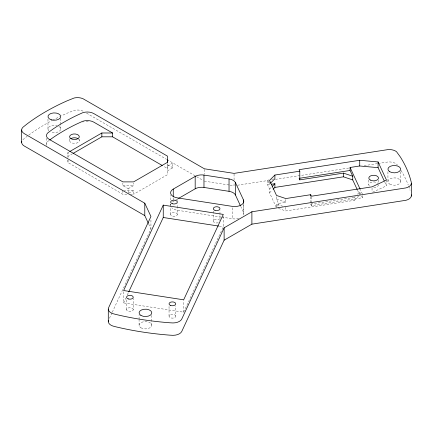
<?xml version="1.0" encoding="UTF-8"?>
<svg xmlns="http://www.w3.org/2000/svg" width="433" height="433" viewBox="0 0 433 433"><rect width="100%" height="100%" fill="white"/><g stroke="black" fill="none" stroke-linecap="round" stroke-linejoin="round"><path stroke-width="0.32" stroke-dasharray="2.17 1.62" d="M47.982 128.958L47.982 119.183M60.717 128.958L60.717 125.05M60.717 124.395L60.717 118.534M126.885 194.271L122.869 194.271L67.97 162.57L67.97 160.096M67.97 157.617L67.97 152.557L69.139 151.88M223.309 216.365L223.309 226.789L183.668 312.204L123.611 302.911L123.611 291.182M126.566 309.638L126.566 298.559M128.228 192.934L128.228 188.707L122.869 185.611L122.869 183.127M133.24 309.638A3.334 1.927 0 0 0 128.233 307.971A3.334 1.927 0 0 0 128.233 311.305A3.334 1.927 0 0 0 133.24 309.638L133.24 298.559M130.241 194.271L133.591 194.271L133.591 190.439L124.206 190.439M128.228 188.707L133.591 185.611L133.591 183.127M139.074 325.226L139.074 320.014M139.074 319.365L139.074 314.802M112.299 312.155L150.938 228.862L150.944 219.087M151.815 325.226L151.815 321.968M151.815 321.318L151.815 315.451M167.474 163.566L167.474 174.705L133.591 194.271M169.043 316.209L169.043 305.785M170.597 203.873L170.597 205.177A9.098 5.25 0 0 1 170.905 203.819M170.597 199.965L170.597 195.402M170.651 214.449L170.651 207.277M170.651 206.628L170.651 204.019M173.26 200.16L173.26 197.551M175.717 316.209A3.334 1.927 0 0 0 170.71 314.542A3.334 1.927 0 0 0 170.71 317.876A3.334 1.927 0 0 0 175.717 316.209L175.717 305.785M177.324 214.449A3.334 1.927 0 0 0 172.318 212.776A3.334 1.927 0 0 0 172.318 216.116A3.334 1.927 0 0 0 177.324 214.449L177.335 208.295M177.341 207.645L177.341 203.732M177.341 200.474L177.341 198.52M183.668 312.204L183.668 300.47M213.307 221.046L213.307 213.875M213.307 213.225L213.307 210.617M219.975 219.093L219.975 215.179M219.975 214.53L219.975 210.617M238.735 218.4A9.098 5.25 0 0 1 232.353 218.762L232.353 207.034M243.492 215.049A9.098 5.25 0 0 0 243.492 212.327L243.492 204.511M243.806 213.691L243.806 203.916M276.243 207.239L269.532 192.782L269.532 189.075L267.572 184.848L267.567 179.895L268.898 179.69M269.532 181.644L269.532 184.122L267.567 179.895M276.519 196.701L276.519 199.18L278.484 203.407L285.807 202.276L285.807 199.175M278.381 208.462L285.807 210.936L354.356 200.333L354.356 197.367L355.249 196.474M310.705 196.723L310.705 204.116L311.414 205.637L362.389 197.751L362.389 194.038L360.424 189.811M109.457 318.277L112.012 312.767M123.611 302.911L125.873 298.028M127.291 294.981L128.422 292.54M269.532 189.075L271.767 186.839M269.532 192.782L272.211 190.103M357.485 194.238L359.72 192.008L361.317 195.451M354.356 200.333L359.72 194.974M22.868 139.697L27.203 136.233M72.641 153.683L67.97 156.383L67.97 152.557M167.474 166.05L172.832 162.954L172.832 167.782L167.474 170.878M128.763 193.226L133.591 190.439M174.412 200.798L173.26 201.464A9.098 5.25 0 0 0 171.814 202.552M174.992 200.463L177.876 198.796M372.651 192.263L386.501 185.795L386.501 180.729M271.567 179.278L273.564 178.97M237.398 185.243L268.747 180.399M275.415 179.37L348.792 168.036M364.131 165.666L377.473 163.604M378.139 163.501L388.147 161.953A9.153 5.283 0 0 1 396.525 164.085L397.472 165.081M267.572 184.848L270.235 184.436M310.705 204.116L354.356 197.367M122.869 185.611L133.591 185.611M204.376 181.167L229.441 185.043M230.102 185.145L234.064 185.757L234.064 182.499M221.084 217.02L177.335 210.249A9.098 5.25 0 0 1 171.814 207.802M221.745 217.122L232.353 218.762M219.304 226.172L223.309 226.789M276.519 199.18L285.807 202.276M276.519 207.223L276.519 204.132L282.711 206.195M83.055 111.124L81.188 110.475A9.207 5.315 0 0 0 74.146 110.383L66.947 113.284A215.325 124.32 0 0 0 61.432 115.811M86.557 113.148L166.461 159.279M167.046 159.615L203.212 180.491M172.832 167.782L167.474 164.686L167.474 168.513L163.387 166.153M384.818 182.169L386.501 185.795M361.587 196.03L362.389 197.751M357.485 190.152L359.439 194.368M276.519 204.132L277.645 206.546M240.726 206.368L243.492 212.327M148.703 224.04L150.938 228.862M46.472 138.235L46.477 144.162M400.671 171.771L400.671 181.546M387.936 171.771L387.936 181.546M378.502 180.068L378.502 182.737M372.044 188.111L372.044 191.911M368.797 180.068L368.797 184.739M359.72 192.008L359.72 194.379M311.414 196.896L311.414 202.947M311.414 203.618L311.414 205.637M285.807 207.228L285.807 210.936M278.484 203.407L278.484 207.743M234.064 174.028L234.064 179.895M204.376 169.438L204.376 173.996M122.869 190.439L122.869 194.271M79.309 139.291L79.309 140.563M69.605 138.652L69.605 140.568M67.97 160.021L67.97 162.57M28.773 135.064A215.325 124.32 0 0 1 51.982 120.558M52.561 120.255A215.325 124.32 0 0 1 59.624 116.677M401.077 170.526A215.325 124.32 0 0 1 408.254 185.005M408.698 186.179A215.325 124.32 0 0 1 410.089 190.325M46.786 145.52A9.098 5.25 0 0 1 49.14 140.449M218.308 222.714A3.334 1.927 0 0 1 213.615 221.858A3.334 1.927 0 0 1 215.499 219.233A3.334 1.927 0 0 1 219.861 220.549M78.66 139.166A4.855 2.804 0 0 1 75.088 143.345A4.855 2.804 0 0 1 69.767 139.843M82.763 122.014A9.098 5.256 0 0 1 83.829 121.711M86.124 121.359A9.098 5.256 0 0 1 88.5 121.359M58.856 126.36A6.371 3.675 0 0 1 59.402 131.199A6.371 3.675 0 0 1 51.164 132.141M48.832 130.798A6.371 3.675 0 0 1 49.654 126.474A6.371 3.675 0 0 1 57.042 125.63M378.502 184.739A4.855 2.804 0 0 1 372.396 187.446M369.452 186.141A4.855 2.804 0 0 1 371.227 182.315A4.855 2.804 0 0 1 377.852 183.343M389.803 184.144A6.371 3.675 0 0 0 400.455 182.499A6.371 3.675 0 0 0 392.655 177.995A6.371 3.675 0 0 0 389.803 184.144M140.941 327.83A6.371 3.675 0 0 0 151.599 326.179A6.371 3.675 0 0 0 143.794 321.676A6.371 3.675 0 0 0 140.941 327.83"/><path stroke-width="0.65" d="M148.422 223.439L144.784 215.602L144.79 203.218L24.313 133.656A9.098 5.256 0 0 1 22.868 127.313L27.203 123.849A215.331 124.32 0 0 1 66.947 100.894L74.146 98.004A9.207 5.315 0 0 1 81.188 98.091L83.055 98.746L204.376 168.783L234.064 173.379L388.147 149.574A9.153 5.283 0 0 1 396.525 151.702L400.373 157.011A215.331 124.32 0 0 1 410.094 177.936L411.296 182.271L411.35 196.03A9.153 5.283 0 0 1 405.938 200.29L251.892 224.153L224.121 240.191L181.768 331.434A9.098 5.256 0 0 1 172.978 335.326L169.925 335.164A215.325 124.32 0 0 1 115.633 326.769L112.845 326.022A9.098 5.256 0 0 1 108.434 320.561M128.709 291.929L163.252 217.501L163.252 205.118L223.309 214.405L183.668 299.82L123.611 290.527L163.252 205.118M167.474 162.326L167.474 156.134L93.739 113.543A9.098 5.256 0 0 0 80.874 113.538L76.192 115.698A189.551 109.435 0 0 0 52.826 129.186L49.14 131.892A9.098 5.25 0 0 0 49.14 139.318L122.869 181.887L133.591 181.887L167.474 162.326L167.474 159.858M173.26 196.901L173.26 189.08L195.18 176.426A9.098 5.25 0 0 1 203.97 175.067L229.035 178.948A9.098 5.25 0 0 1 235.471 182.661L243.492 199.949L243.492 203.207M178.45 198.466L195.18 188.81L195.18 176.426M195.18 188.81A9.098 5.25 0 0 1 203.97 187.446L203.97 175.067M240.45 205.772L235.471 195.039A9.098 5.25 0 0 0 229.035 191.326L229.035 178.948M235.471 195.039L235.471 182.661M273.104 189.21L274.895 187.424L274.895 183.716L271.567 184.231M357.203 189.551L352.733 179.911L352.733 176.209L343.445 173.113L299.793 179.863L299.793 171.187L274.895 175.04L274.895 178.764L270.425 183.229M352.733 179.911L343.445 176.816L343.445 173.113M352.733 176.209L350.064 170.461L350.064 167.49L359.72 165.985L378.085 167.658L384.26 180.956M359.72 165.985L359.72 160.28L378.085 161.953L386.501 180.096L372.044 186.845L311.414 196.225L310.705 194.704L285.807 198.558L276.519 195.462L269.532 180.399L274.895 175.04M378.085 167.658L378.085 161.953M411.35 183.646A9.153 5.283 0 0 1 405.938 187.911L251.892 211.775L224.121 227.807L181.768 319.051A9.098 5.256 0 0 1 172.978 322.948L169.931 322.785A215.331 124.32 0 0 1 115.633 314.385L112.845 313.644A9.098 5.256 0 0 1 108.602 307.733L150.944 216.484L144.79 203.218M272.211 186.396L274.895 183.716M49.665 140.059L52.826 137.743A189.551 109.43 0 0 1 76.192 124.255L80.879 122.106A9.098 5.256 0 0 1 93.745 122.111L112.575 132.991L112.575 136.817L162.218 165.482M69.718 151.545L101.852 132.991L112.575 132.991M73.226 153.347L101.852 136.817L112.575 136.817M359.72 160.28L299.089 169.671L299.793 171.187M299.089 178.342L350.064 170.461M274.895 187.424L343.445 176.816M203.97 187.446L229.035 191.326M163.252 217.501L218.638 226.069M144.784 215.602L24.313 146.035A9.098 5.256 0 0 1 21.791 141.407M350.064 167.49L360.148 189.21M299.322 178.851L299.793 179.863M411.307 194.893L411.35 196.03M310.705 194.704L310.705 196.052M251.892 211.775L251.892 224.153M224.121 227.807L224.121 240.191M108.293 309.092L108.293 321.475M101.852 132.991L101.852 136.817M21.65 129.938L21.65 142.322M173.26 189.08A9.098 5.25 0 0 0 177.341 197.87L232.353 206.379A9.098 5.25 0 0 0 243.492 199.949M71.023 138.582A4.855 2.804 0 0 1 77.886 138.582M389.803 171.766A6.371 3.675 0 0 0 400.455 170.115A6.371 3.675 0 0 0 392.655 165.612A6.371 3.675 0 0 0 389.803 171.766M140.941 315.446A6.371 3.675 0 0 0 151.599 313.801A6.371 3.675 0 0 0 143.794 309.297A6.371 3.675 0 0 0 140.941 315.446M51.164 119.762A6.371 3.675 0 0 0 60.717 116.58A6.371 3.675 0 0 0 51.164 113.392A6.371 3.675 0 0 0 51.164 119.762M128.233 298.927A3.334 1.927 0 0 0 133.24 297.255A3.334 1.927 0 0 0 128.233 295.587A3.334 1.927 0 0 0 128.233 298.927M170.71 305.498A3.334 1.927 0 0 0 175.717 303.825A3.334 1.927 0 0 0 170.71 302.158A3.334 1.927 0 0 0 170.71 305.498M172.318 203.732A3.334 1.927 0 0 0 177.324 202.065A3.334 1.927 0 0 0 172.318 200.398A3.334 1.927 0 0 0 172.318 203.732M214.974 210.33A3.334 1.927 0 0 0 219.975 208.663A3.334 1.927 0 0 0 214.974 206.996A3.334 1.927 0 0 0 214.974 210.33M71.023 138.722A4.855 2.804 0 0 0 79.142 137.467A4.855 2.804 0 0 0 73.199 134.035A4.855 2.804 0 0 0 71.023 138.722M370.22 180.041A4.855 2.804 0 0 0 378.339 178.786A4.855 2.804 0 0 0 372.396 175.354A4.855 2.804 0 0 0 370.22 180.041"/></g></svg>
